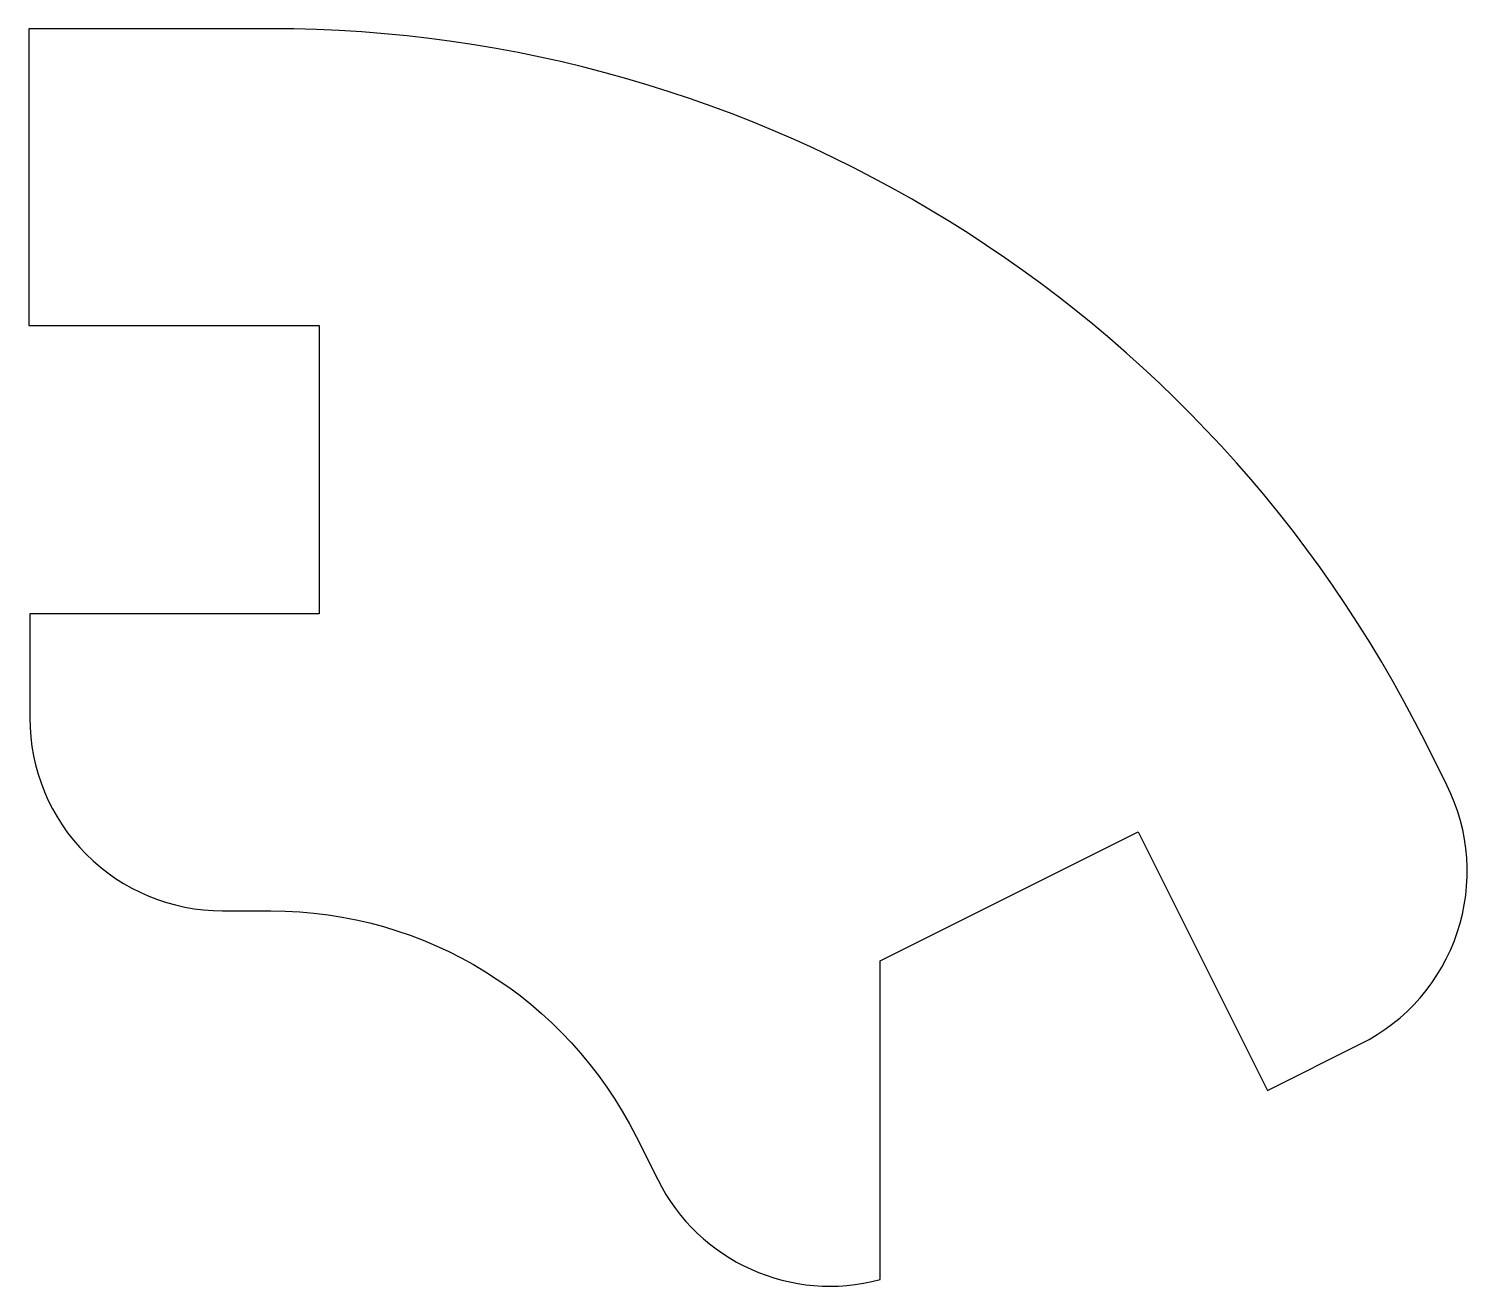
# Model space of a CAD drawing. Extents: x 4.8 to 19.7, y 6.4 to 19.4.
import ezdxf

# ---------------------------------------------------------------- set-up
doc = ezdxf.new("R2010")
doc.units = 0
doc.header["$MEASUREMENT"] = 0
doc.layers.get('0').update_dxf_attribs({"linetype": 'CONTINUOUS'})

msp = doc.modelspace()

# ---------------------------------------------------------------- linework, layer by layer
msp.add_lwpolyline([(7.272, 19.432), (4.761, 19.432), (4.761, 16.352), (7.772, 16.352), (7.772, 13.362), (4.772, 13.362), (4.772, 12.282, 0.414214), (6.772, 10.282), (7.272, 10.282, -0.284103), (11.06, 7.94), (11.284, 7.493, 0.356463), (13.592, 6.456), (13.592, 9.764), (16.266, 11.101), (17.608, 8.418), (18.574, 8.901, 0.414214), (19.468, 11.584), (19.245, 12.031, 0.284103), (7.272, 19.432)], format="xyb", close=True)

doc.saveas('drawing.dxf')
